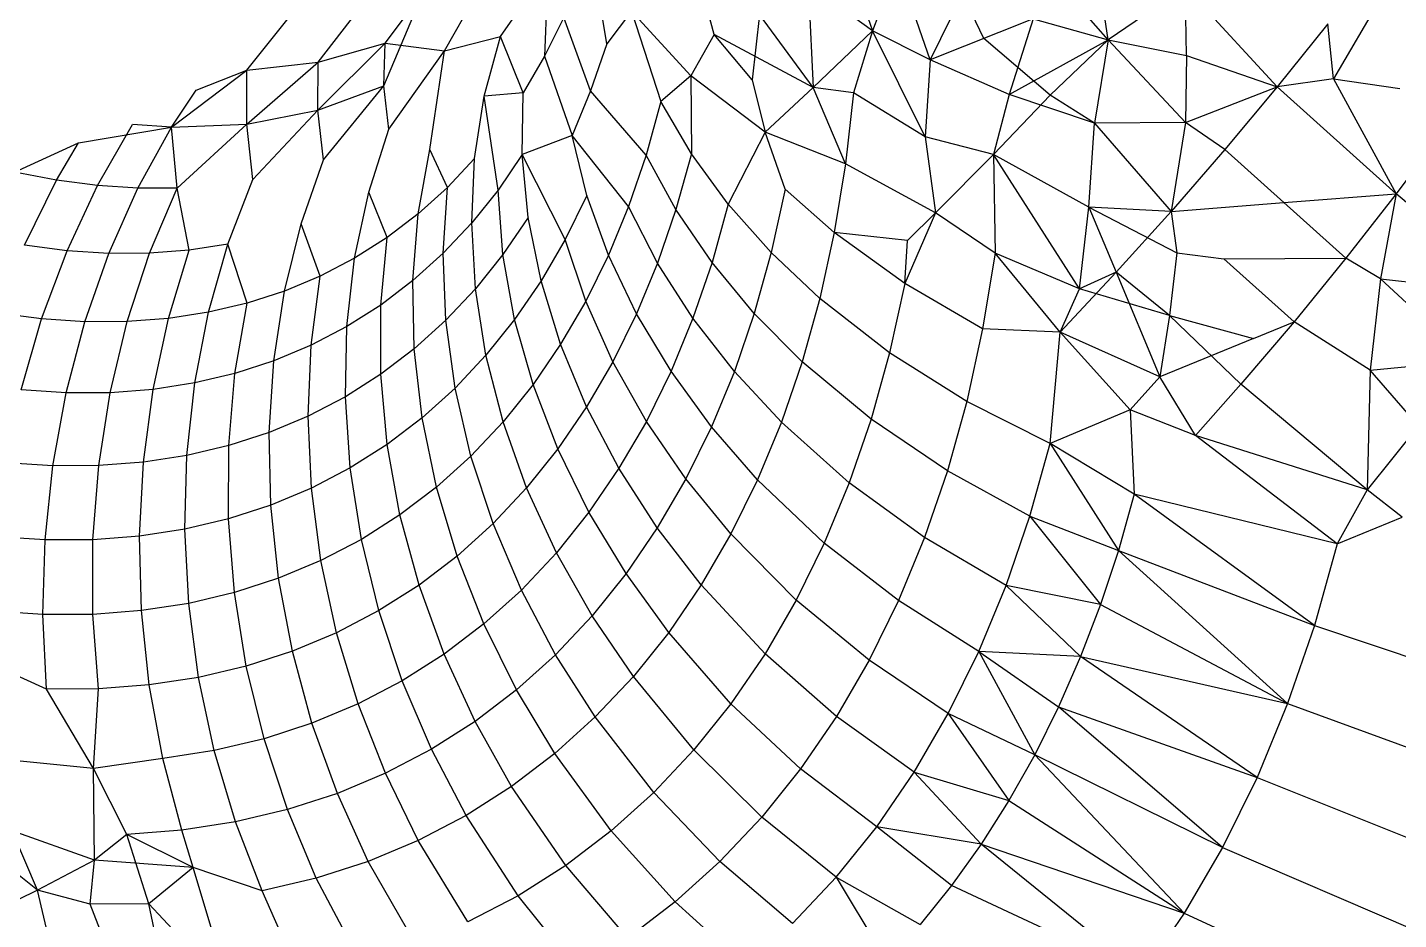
# Model space of a CAD drawing. Header units: inches. Extents: x 17 to 4615, y 5 to 3256.
# Drawn here: x 3233.733 to 3234.634, y 2580.085 to 2580.671 of the extents above; entities that cross this region are included whole.
import ezdxf

# ---------------------------------------------------------------- set-up
doc = ezdxf.new("R2010")
doc.units = ezdxf.units.IN
doc.header["$MEASUREMENT"] = 0

msp = doc.modelspace()

# ---------------------------------------------------------------- linework, layer by layer
for p, q in [((3234.11326, 2580.66017), (3234.09997, 2580.74121)), ((3234.26505, 2580.73453), (3234.28797, 2580.66865)), ((3234.44265, 2580.66294), (3234.37776, 2580.73703)), ((3234.44265, 2580.66294), (3234.43373, 2580.723)), ((3234.18385, 2580.66627), (3234.17012, 2580.71725)), ((3234.30409, 2580.71254), (3234.28797, 2580.66865)), ((3234.32577, 2580.64976), (3234.30409, 2580.71254)), ((3234.04345, 2580.66512), (3234.07474, 2580.71057)), ((3234.07474, 2580.71057), (3234.07239, 2580.65203)), ((3233.96689, 2580.63265), (3233.99283, 2580.6941)), ((3233.96758, 2580.66054), (3233.99283, 2580.6941)), ((3234.24574, 2580.69916), (3234.24891, 2580.63144)), ((3234.28797, 2580.66865), (3234.24574, 2580.69916)), ((3234.49344, 2580.69743), (3234.44265, 2580.66294)), ((3234.49416, 2580.65254), (3234.49344, 2580.69743)), ((3234.55371, 2580.63186), (3234.49344, 2580.69743)), ((3234.62585, 2580.69705), (3234.59083, 2580.63714)), ((3234.0066, 2580.65558), (3234.02697, 2580.69153)), ((3234.34705, 2580.69311), (3234.32577, 2580.64976)), ((3234.36106, 2580.66372), (3234.34705, 2580.69311)), ((3233.87675, 2580.64288), (3233.90392, 2580.67683)), ((3233.92367, 2580.64826), (3233.94984, 2580.68211)), ((3234.08502, 2580.67758), (3234.07239, 2580.65203)), ((3234.10267, 2580.62929), (3234.08502, 2580.67758)), ((3234.12955, 2580.68174), (3234.11326, 2580.66017)), ((3234.16855, 2580.63926), (3234.12955, 2580.68174)), ((3234.12955, 2580.68174), (3234.14887, 2580.62227)), ((3234.21361, 2580.67948), (3234.20871, 2580.63646)), ((3234.24891, 2580.63144), (3234.21361, 2580.67948)), ((3234.39342, 2580.67653), (3234.32577, 2580.64976)), ((3234.39342, 2580.67653), (3234.37776, 2580.6269)), ((3234.39342, 2580.67653), (3234.44265, 2580.66294)), ((3234.28797, 2580.66865), (3234.24891, 2580.63144)), ((3234.28797, 2580.66865), (3234.27545, 2580.62813)), ((3234.32577, 2580.64976), (3234.28797, 2580.66865)), ((3234.32243, 2580.59921), (3234.28797, 2580.66865)), ((3234.58701, 2580.67331), (3234.55371, 2580.63186)), ((3234.59083, 2580.63714), (3234.58701, 2580.67331)), ((3233.92349, 2580.61659), (3233.96758, 2580.66054)), ((3233.92367, 2580.64826), (3233.96758, 2580.66054)), ((3233.96689, 2580.63265), (3233.96758, 2580.66054)), ((3233.96758, 2580.66054), (3234.0066, 2580.65558)), ((3234.0066, 2580.65558), (3234.04345, 2580.66512)), ((3234.03275, 2580.62583), (3234.04345, 2580.66512)), ((3234.05841, 2580.62801), (3234.04345, 2580.66512)), ((3234.11326, 2580.66017), (3234.10267, 2580.62929)), ((3234.18385, 2580.66627), (3234.16855, 2580.63926)), ((3234.20871, 2580.63646), (3234.18385, 2580.66627)), ((3234.24891, 2580.63144), (3234.18385, 2580.66627)), ((3234.40454, 2580.62646), (3234.36106, 2580.66372)), ((3234.37776, 2580.6269), (3234.44265, 2580.66294)), ((3234.44265, 2580.66294), (3234.40454, 2580.62646)), ((3234.44265, 2580.66294), (3234.43373, 2580.60806)), ((3234.44265, 2580.66294), (3234.49416, 2580.65254)), ((3234.44265, 2580.66294), (3234.49344, 2580.60849)), ((3233.97008, 2580.60425), (3234.0066, 2580.65558)), ((3233.99706, 2580.59087), (3234.0066, 2580.65558)), ((3234.07239, 2580.65203), (3234.05841, 2580.62801)), ((3234.07239, 2580.65203), (3234.09052, 2580.59995)), ((3234.32577, 2580.64976), (3234.32243, 2580.59921)), ((3234.37776, 2580.6269), (3234.32577, 2580.64976)), ((3234.49416, 2580.65254), (3234.49344, 2580.60849)), ((3234.49416, 2580.65254), (3234.55371, 2580.63186)), ((3233.82732, 2580.60554), (3233.87675, 2580.64288)), ((3233.84353, 2580.62968), (3233.87675, 2580.64288)), ((3233.87675, 2580.64288), (3233.92367, 2580.64826)), ((3233.87682, 2580.60751), (3233.87675, 2580.64288)), ((3233.87682, 2580.60751), (3233.92367, 2580.64826)), ((3233.92349, 2580.61659), (3233.92367, 2580.64826)), ((3233.92349, 2580.61659), (3233.96689, 2580.63265)), ((3233.92718, 2580.58411), (3233.96689, 2580.63265)), ((3233.97008, 2580.60425), (3233.96689, 2580.63265)), ((3234.16855, 2580.63926), (3234.14887, 2580.62227)), ((3234.16855, 2580.63926), (3234.16889, 2580.58806)), ((3234.21728, 2580.60221), (3234.16855, 2580.63926)), ((3234.20871, 2580.63646), (3234.21728, 2580.60221)), ((3234.24891, 2580.63144), (3234.21728, 2580.60221)), ((3234.27545, 2580.62813), (3234.24891, 2580.63144)), ((3234.27014, 2580.58146), (3234.24891, 2580.63144)), ((3234.49344, 2580.60849), (3234.55371, 2580.63186)), ((3234.55371, 2580.63186), (3234.51938, 2580.59078)), ((3234.59083, 2580.63714), (3234.55371, 2580.63186)), ((3234.63192, 2580.56171), (3234.55371, 2580.63186)), ((3234.59083, 2580.63714), (3234.63192, 2580.56171)), ((3234.59083, 2580.63714), (3234.6343, 2580.63088)), ((3233.82732, 2580.60554), (3233.84353, 2580.62968)), ((3234.02643, 2580.58487), (3234.03275, 2580.62583)), ((3234.05841, 2580.62801), (3234.03275, 2580.62583)), ((3234.04181, 2580.56415), (3234.03275, 2580.62583)), ((3234.05778, 2580.58748), (3234.05841, 2580.62801)), ((3234.10267, 2580.62929), (3234.09052, 2580.59995)), ((3234.13907, 2580.58704), (3234.10267, 2580.62929)), ((3234.14887, 2580.62227), (3234.13907, 2580.58704)), ((3234.16889, 2580.58806), (3234.14887, 2580.62227)), ((3234.27545, 2580.62813), (3234.27014, 2580.58146)), ((3234.32243, 2580.59921), (3234.27545, 2580.62813)), ((3234.37776, 2580.6269), (3234.36727, 2580.58755)), ((3234.40454, 2580.62646), (3234.36727, 2580.58755)), ((3234.43373, 2580.60806), (3234.37776, 2580.6269)), ((3234.43373, 2580.60806), (3234.40454, 2580.62646)), ((3233.87682, 2580.60751), (3233.92349, 2580.61659)), ((3233.8807, 2580.57113), (3233.92349, 2580.61659)), ((3233.92718, 2580.58411), (3233.92349, 2580.61659)), ((3233.76625, 2580.59518), (3233.82732, 2580.60554)), ((3233.7787, 2580.56708), (3233.80164, 2580.60724)), ((3233.82732, 2580.60554), (3233.80164, 2580.60724)), ((3233.80518, 2580.56535), (3233.82732, 2580.60554)), ((3233.82732, 2580.60554), (3233.87682, 2580.60751)), ((3233.83105, 2580.56544), (3233.82732, 2580.60554)), ((3233.83105, 2580.56544), (3233.87682, 2580.60751)), ((3233.8807, 2580.57113), (3233.87682, 2580.60751)), ((3233.95683, 2580.56283), (3233.97008, 2580.60425)), ((3234.43007, 2580.55284), (3234.43373, 2580.60806)), ((3234.49344, 2580.60849), (3234.43373, 2580.60806)), ((3234.43373, 2580.60806), (3234.48412, 2580.55016)), ((3234.49344, 2580.60849), (3234.48412, 2580.55016)), ((3234.51938, 2580.59078), (3234.49344, 2580.60849)), ((3234.66383, 2580.60438), (3234.63192, 2580.56171)), ((3233.72421, 2580.57602), (3233.76625, 2580.59518)), ((3233.7517, 2580.57063), (3233.76625, 2580.59518)), ((3234.09052, 2580.59995), (3234.05778, 2580.58748)), ((3234.10021, 2580.56062), (3234.09052, 2580.59995)), ((3234.12755, 2580.55343), (3234.09052, 2580.59995)), ((3234.21728, 2580.60221), (3234.19311, 2580.55492)), ((3234.23044, 2580.56481), (3234.21728, 2580.60221)), ((3234.27014, 2580.58146), (3234.21728, 2580.60221)), ((3234.32243, 2580.59921), (3234.32929, 2580.54923)), ((3234.36727, 2580.58755), (3234.32243, 2580.59921)), ((3233.98938, 2580.54856), (3233.99706, 2580.59087)), ((3234.00852, 2580.56584), (3233.99706, 2580.59087)), ((3234.05778, 2580.58748), (3234.04181, 2580.56415)), ((3234.06169, 2580.54618), (3234.05778, 2580.58748)), ((3234.08594, 2580.5317), (3234.05778, 2580.58748)), ((3234.13907, 2580.58704), (3234.12755, 2580.55343)), ((3234.15866, 2580.55131), (3234.13907, 2580.58704)), ((3234.16889, 2580.58806), (3234.15866, 2580.55131)), ((3234.19311, 2580.55492), (3234.16889, 2580.58806)), ((3234.36727, 2580.58755), (3234.32929, 2580.54923)), ((3234.36727, 2580.58755), (3234.36839, 2580.52269)), ((3234.43007, 2580.55284), (3234.36727, 2580.58755)), ((3234.42398, 2580.49932), (3234.36727, 2580.58755)), ((3234.51938, 2580.59078), (3234.48412, 2580.55016)), ((3234.55821, 2580.55595), (3234.51938, 2580.59078)), ((3233.91242, 2580.542), (3233.92718, 2580.58411)), ((3234.02643, 2580.58487), (3234.00852, 2580.56584)), ((3234.02451, 2580.54258), (3234.02643, 2580.58487)), ((3234.27014, 2580.58146), (3234.26272, 2580.53638)), ((3234.32929, 2580.54923), (3234.27014, 2580.58146)), ((3233.7517, 2580.57063), (3233.72421, 2580.57602)), ((3233.73077, 2580.52805), (3233.7517, 2580.57063)), ((3233.7787, 2580.56708), (3233.7517, 2580.57063)), ((3233.8643, 2580.52857), (3233.8807, 2580.57113)), ((3233.75874, 2580.52436), (3233.7787, 2580.56708)), ((3233.80518, 2580.56535), (3233.7787, 2580.56708)), ((3233.78614, 2580.52257), (3233.80518, 2580.56535)), ((3233.83105, 2580.56544), (3233.80518, 2580.56535)), ((3233.8129, 2580.52267), (3233.83105, 2580.56544)), ((3233.83897, 2580.52468), (3233.83105, 2580.56544)), ((3233.9476, 2580.51945), (3233.95683, 2580.56283)), ((3233.96905, 2580.53308), (3233.95683, 2580.56283)), ((3234.00852, 2580.56584), (3233.98938, 2580.54856)), ((3234.00586, 2580.52277), (3234.00852, 2580.56584)), ((3234.04181, 2580.56415), (3234.02451, 2580.54258)), ((3234.04505, 2580.52187), (3234.04181, 2580.56415)), ((3234.10021, 2580.56062), (3234.08594, 2580.5317)), ((3234.11432, 2580.52147), (3234.10021, 2580.56062)), ((3234.23044, 2580.56481), (3234.22131, 2580.52312)), ((3234.26272, 2580.53638), (3234.23044, 2580.56481)), ((3234.55821, 2580.55595), (3234.63192, 2580.56171)), ((3234.63192, 2580.56171), (3234.5989, 2580.51945)), ((3234.63192, 2580.56171), (3234.62175, 2580.50598)), ((3234.66085, 2580.5375), (3234.63192, 2580.56171)), ((3234.12755, 2580.55343), (3234.11432, 2580.52147)), ((3234.14665, 2580.51621), (3234.12755, 2580.55343)), ((3234.15866, 2580.55131), (3234.14665, 2580.51621)), ((3234.18242, 2580.51656), (3234.15866, 2580.55131)), ((3234.19311, 2580.55492), (3234.18242, 2580.51656)), ((3234.22131, 2580.52312), (3234.19311, 2580.55492)), ((3234.42398, 2580.49932), (3234.43007, 2580.55284)), ((3234.48412, 2580.55016), (3234.43007, 2580.55284)), ((3234.43007, 2580.55284), (3234.48781, 2580.52304)), ((3234.43007, 2580.55284), (3234.448, 2580.51015)), ((3234.48412, 2580.55016), (3234.448, 2580.51015)), ((3234.48412, 2580.55016), (3234.55821, 2580.55595)), ((3234.48412, 2580.55016), (3234.48781, 2580.52304)), ((3234.5989, 2580.51945), (3234.55821, 2580.55595)), ((3233.90151, 2580.49782), (3233.91242, 2580.542)), ((3233.92507, 2580.50769), (3233.91242, 2580.542)), ((3233.98938, 2580.54856), (3233.96905, 2580.53308)), ((3233.98594, 2580.50479), (3233.98938, 2580.54856)), ((3234.02451, 2580.54258), (3234.00586, 2580.52277)), ((3234.02701, 2580.49937), (3234.02451, 2580.54258)), ((3234.06169, 2580.54618), (3234.04505, 2580.52187)), ((3234.0701, 2580.50454), (3234.06169, 2580.54618)), ((3234.32929, 2580.54923), (3234.30905, 2580.50288)), ((3234.32929, 2580.54923), (3234.31076, 2580.53115)), ((3234.36839, 2580.52269), (3234.32929, 2580.54923)), ((3233.96905, 2580.53308), (3233.9476, 2580.51945)), ((3233.9648, 2580.48869), (3233.96905, 2580.53308)), ((3234.26272, 2580.53638), (3234.2532, 2580.49301)), ((3234.30905, 2580.50288), (3234.26272, 2580.53638)), ((3234.31076, 2580.53115), (3234.26272, 2580.53638)), ((3233.75874, 2580.52436), (3233.73077, 2580.52805)), ((3233.74195, 2580.47953), (3233.75874, 2580.52436)), ((3233.78614, 2580.52257), (3233.75874, 2580.52436)), ((3233.83897, 2580.52468), (3233.8129, 2580.52267)), ((3233.82527, 2580.47985), (3233.83897, 2580.52468)), ((3233.8643, 2580.52857), (3233.83897, 2580.52468)), ((3233.85155, 2580.48388), (3233.8643, 2580.52857)), ((3233.87697, 2580.48989), (3233.8643, 2580.52857)), ((3234.00586, 2580.52277), (3233.98594, 2580.50479)), ((3234.00757, 2580.47875), (3234.00586, 2580.52277)), ((3234.08594, 2580.5317), (3234.0701, 2580.50454)), ((3234.09943, 2580.49127), (3234.08594, 2580.5317)), ((3234.22131, 2580.52312), (3234.21017, 2580.48315)), ((3234.2532, 2580.49301), (3234.22131, 2580.52312)), ((3234.30905, 2580.50288), (3234.31076, 2580.53115)), ((3234.48781, 2580.52304), (3234.48291, 2580.48176)), ((3234.48781, 2580.52304), (3234.51875, 2580.5191)), ((3233.77039, 2580.47767), (3233.78614, 2580.52257)), ((3233.8129, 2580.52267), (3233.78614, 2580.52257)), ((3233.79818, 2580.47777), (3233.8129, 2580.52267)), ((3233.9476, 2580.51945), (3233.92507, 2580.50769)), ((3233.94246, 2580.47453), (3233.9476, 2580.51945)), ((3234.04505, 2580.52187), (3234.02701, 2580.49937)), ((3234.05275, 2580.47917), (3234.04505, 2580.52187)), ((3234.11432, 2580.52147), (3234.09943, 2580.49127)), ((3234.13283, 2580.48287), (3234.11432, 2580.52147)), ((3234.14665, 2580.51621), (3234.13283, 2580.48287)), ((3234.16989, 2580.47995), (3234.14665, 2580.51621)), ((3234.18242, 2580.51656), (3234.16989, 2580.47995)), ((3234.21017, 2580.48315), (3234.18242, 2580.51656)), ((3234.36839, 2580.52269), (3234.36024, 2580.47313)), ((3234.42398, 2580.49932), (3234.36839, 2580.52269)), ((3234.41112, 2580.47076), (3234.36839, 2580.52269)), ((3234.51875, 2580.5191), (3234.5989, 2580.51945)), ((3234.56487, 2580.47773), (3234.51875, 2580.5191)), ((3234.5989, 2580.51945), (3234.56487, 2580.47773)), ((3234.62175, 2580.50598), (3234.5989, 2580.51945)), ((3233.92507, 2580.50769), (3233.90151, 2580.49782)), ((3233.91903, 2580.46227), (3233.92507, 2580.50769)), ((3233.98594, 2580.50479), (3233.9648, 2580.48869)), ((3233.98681, 2580.46001), (3233.98594, 2580.50479)), ((3234.448, 2580.51015), (3234.41112, 2580.47076)), ((3234.448, 2580.51015), (3234.42398, 2580.49932)), ((3234.48291, 2580.48176), (3234.448, 2580.51015)), ((3234.448, 2580.51015), (3234.47661, 2580.44152)), ((3234.62175, 2580.50598), (3234.61491, 2580.44585)), ((3234.67939, 2580.45213), (3234.62175, 2580.50598)), ((3234.62175, 2580.50598), (3234.71109, 2580.49547)), ((3233.90151, 2580.49782), (3233.87697, 2580.48989)), ((3233.89451, 2580.452), (3233.90151, 2580.49782)), ((3234.02701, 2580.49937), (3234.00757, 2580.47875)), ((3234.03392, 2580.45571), (3234.02701, 2580.49937)), ((3234.0701, 2580.50454), (3234.05275, 2580.47917)), ((3234.08292, 2580.46293), (3234.0701, 2580.50454)), ((3234.30905, 2580.50288), (3234.29908, 2580.45731)), ((3234.36024, 2580.47313), (3234.30905, 2580.50288)), ((3234.41112, 2580.47076), (3234.42398, 2580.49932)), ((3234.48291, 2580.48176), (3234.42398, 2580.49932)), ((3233.87697, 2580.48989), (3233.85155, 2580.48388)), ((3233.86899, 2580.44374), (3233.87697, 2580.48989)), ((3233.9648, 2580.48869), (3233.94246, 2580.47453)), ((3233.96478, 2580.44323), (3233.9648, 2580.48869)), ((3234.09943, 2580.49127), (3234.08292, 2580.46293)), ((3234.1173, 2580.45135), (3234.09943, 2580.49127)), ((3234.2532, 2580.49301), (3234.24164, 2580.4514)), ((3234.29908, 2580.45731), (3234.2532, 2580.49301)), ((3233.74195, 2580.47953), (3233.71293, 2580.48336)), ((3233.72848, 2580.43296), (3233.74195, 2580.47953)), ((3233.77039, 2580.47767), (3233.74195, 2580.47953)), ((3233.79818, 2580.47777), (3233.77039, 2580.47767)), ((3233.78701, 2580.43112), (3233.79818, 2580.47777)), ((3233.82527, 2580.47985), (3233.79818, 2580.47777)), ((3233.81517, 2580.4333), (3233.82527, 2580.47985)), ((3233.85155, 2580.48388), (3233.82527, 2580.47985)), ((3233.84253, 2580.43751), (3233.85155, 2580.48388)), ((3234.00757, 2580.47875), (3233.98681, 2580.46001)), ((3234.01365, 2580.43417), (3234.00757, 2580.47875)), ((3234.05275, 2580.47917), (3234.03392, 2580.45571)), ((3234.06482, 2580.43645), (3234.05275, 2580.47917)), ((3234.13283, 2580.48287), (3234.1173, 2580.45135)), ((3234.15549, 2580.44517), (3234.13283, 2580.48287)), ((3234.16989, 2580.47995), (3234.15549, 2580.44517)), ((3234.19712, 2580.44499), (3234.16989, 2580.47995)), ((3234.21017, 2580.48315), (3234.19712, 2580.44499)), ((3234.24164, 2580.4514), (3234.21017, 2580.48315)), ((3234.48291, 2580.48176), (3234.47661, 2580.44152)), ((3234.52993, 2580.43665), (3234.48291, 2580.48176)), ((3234.48291, 2580.48176), (3234.53824, 2580.46671)), ((3234.56487, 2580.47773), (3234.52993, 2580.43665)), ((3234.53824, 2580.46671), (3234.56487, 2580.47773)), ((3234.61491, 2580.44585), (3234.56487, 2580.47773)), ((3233.75809, 2580.43102), (3233.77039, 2580.47767)), ((3233.94246, 2580.47453), (3233.91903, 2580.46227)), ((3233.94151, 2580.42845), (3233.94246, 2580.47453)), ((3234.36024, 2580.47313), (3234.34979, 2580.42541)), ((3234.41112, 2580.47076), (3234.36024, 2580.47313)), ((3234.40456, 2580.39781), (3234.41112, 2580.47076)), ((3234.45713, 2580.41988), (3234.41112, 2580.47076)), ((3234.47661, 2580.44152), (3234.41112, 2580.47076)), ((3233.91903, 2580.46227), (3233.89451, 2580.452)), ((3233.91706, 2580.41568), (3233.91903, 2580.46227)), ((3233.98681, 2580.46001), (3233.96478, 2580.44323)), ((3233.99199, 2580.41464), (3233.98681, 2580.46001)), ((3234.08292, 2580.46293), (3234.06482, 2580.43645)), ((3234.10006, 2580.42176), (3234.08292, 2580.46293)), ((3234.53824, 2580.46671), (3234.47661, 2580.44152)), ((3233.89451, 2580.452), (3233.86899, 2580.44374)), ((3233.89151, 2580.40499), (3233.89451, 2580.452)), ((3234.03392, 2580.45571), (3234.01365, 2580.43417)), ((3234.04516, 2580.41197), (3234.03392, 2580.45571)), ((3234.1173, 2580.45135), (3234.10006, 2580.42176)), ((3234.13929, 2580.41229), (3234.1173, 2580.45135)), ((3234.24164, 2580.4514), (3234.22804, 2580.41168)), ((3234.28691, 2580.41363), (3234.24164, 2580.4514)), ((3234.29908, 2580.45731), (3234.28691, 2580.41363)), ((3234.34979, 2580.42541), (3234.29908, 2580.45731)), ((3234.61491, 2580.44585), (3234.67939, 2580.45213)), ((3233.86899, 2580.44374), (3233.84253, 2580.43751)), ((3233.86491, 2580.39638), (3233.86899, 2580.44374)), ((3233.96478, 2580.44323), (3233.94151, 2580.42845)), ((3233.96901, 2580.39713), (3233.96478, 2580.44323)), ((3234.15549, 2580.44517), (3234.13929, 2580.41229)), ((3234.1821, 2580.40876), (3234.15549, 2580.44517)), ((3234.19712, 2580.44499), (3234.1821, 2580.40876)), ((3234.22804, 2580.41168), (3234.19712, 2580.44499)), ((3234.61491, 2580.44585), (3234.61289, 2580.36726)), ((3234.64663, 2580.40932), (3234.61491, 2580.44585)), ((3233.75809, 2580.43102), (3233.72848, 2580.43296)), ((3233.81517, 2580.4333), (3233.78701, 2580.43112)), ((3233.80882, 2580.38548), (3233.81517, 2580.4333)), ((3233.84253, 2580.43751), (3233.81517, 2580.4333)), ((3233.83733, 2580.38988), (3233.84253, 2580.43751)), ((3234.01365, 2580.43417), (3233.99199, 2580.41464)), ((3234.02399, 2580.38948), (3234.01365, 2580.43417)), ((3234.06482, 2580.43645), (3234.04516, 2580.41197)), ((3234.08115, 2580.39415), (3234.06482, 2580.43645)), ((3234.47661, 2580.44152), (3234.45713, 2580.41988)), ((3234.50006, 2580.40294), (3234.47661, 2580.44152)), ((3234.52993, 2580.43665), (3234.50006, 2580.40294)), ((3234.61289, 2580.36726), (3234.52993, 2580.43665)), ((3233.74933, 2580.3831), (3233.75809, 2580.43102)), ((3233.78701, 2580.43112), (3233.75809, 2580.43102)), ((3233.77945, 2580.38325), (3233.78701, 2580.43112)), ((3233.94151, 2580.42845), (3233.91706, 2580.41568)), ((3233.94473, 2580.3817), (3233.94151, 2580.42845)), ((3234.34979, 2580.42541), (3234.33706, 2580.37969)), ((3234.40456, 2580.39781), (3234.34979, 2580.42541)), ((3233.91706, 2580.41568), (3233.89151, 2580.40499)), ((3233.91922, 2580.36841), (3233.91706, 2580.41568)), ((3234.10006, 2580.42176), (3234.08115, 2580.39415)), ((3234.12131, 2580.38143), (3234.10006, 2580.42176)), ((3234.45713, 2580.41988), (3234.40456, 2580.39781)), ((3234.45713, 2580.41988), (3234.45987, 2580.36438)), ((3234.50006, 2580.40294), (3234.45713, 2580.41988)), ((3233.99199, 2580.41464), (3233.96901, 2580.39713)), ((3234.0014, 2580.36909), (3233.99199, 2580.41464)), ((3234.04516, 2580.41197), (3234.02399, 2580.38948)), ((3234.06063, 2580.36858), (3234.04516, 2580.41197)), ((3234.13929, 2580.41229), (3234.12131, 2580.38143)), ((3234.16522, 2580.37449), (3234.13929, 2580.41229)), ((3234.1821, 2580.40876), (3234.16522, 2580.37449)), ((3234.21242, 2580.37398), (3234.1821, 2580.40876)), ((3234.22804, 2580.41168), (3234.21242, 2580.37398)), ((3234.27262, 2580.37192), (3234.22804, 2580.41168)), ((3234.28691, 2580.41363), (3234.27262, 2580.37192)), ((3234.33706, 2580.37969), (3234.28691, 2580.41363)), ((3234.64663, 2580.40932), (3234.61289, 2580.36726)), ((3233.89151, 2580.40499), (3233.86491, 2580.39638)), ((3233.89257, 2580.35724), (3233.89151, 2580.40499)), ((3233.96901, 2580.39713), (3233.94473, 2580.3817)), ((3233.9774, 2580.35082), (3233.96901, 2580.39713)), ((3234.39129, 2580.35008), (3234.40456, 2580.39781)), ((3234.45987, 2580.36438), (3234.40456, 2580.39781)), ((3234.40456, 2580.39781), (3234.44944, 2580.32756)), ((3234.61289, 2580.36726), (3234.50006, 2580.40294)), ((3234.5931, 2580.33186), (3234.50006, 2580.40294)), ((3233.83733, 2580.38988), (3233.80882, 2580.38548)), ((3233.83603, 2580.34147), (3233.83733, 2580.38988)), ((3233.86491, 2580.39638), (3233.83733, 2580.38988)), ((3233.86482, 2580.34824), (3233.86491, 2580.39638)), ((3234.02399, 2580.38948), (3234.0014, 2580.36909)), ((3234.03856, 2580.34514), (3234.02399, 2580.38948)), ((3234.08115, 2580.39415), (3234.06063, 2580.36858)), ((3234.10159, 2580.35263), (3234.08115, 2580.39415)), ((3233.74933, 2580.3831), (3233.71847, 2580.38515)), ((3233.74421, 2580.33443), (3233.74933, 2580.3831)), ((3233.77945, 2580.38325), (3233.74933, 2580.3831)), ((3233.77568, 2580.33453), (3233.77945, 2580.38325)), ((3233.80882, 2580.38548), (3233.77945, 2580.38325)), ((3233.8063, 2580.33688), (3233.80882, 2580.38548)), ((3233.94473, 2580.3817), (3233.91922, 2580.36841)), ((3233.95207, 2580.33473), (3233.94473, 2580.3817)), ((3234.12131, 2580.38143), (3234.10159, 2580.35263)), ((3234.14647, 2580.34234), (3234.12131, 2580.38143)), ((3234.33706, 2580.37969), (3234.32211, 2580.33602)), ((3234.39129, 2580.35008), (3234.33706, 2580.37969)), ((3234.16522, 2580.37449), (3234.14647, 2580.34234)), ((3234.19483, 2580.33834), (3234.16522, 2580.37449)), ((3234.21242, 2580.37398), (3234.19483, 2580.33834)), ((3234.25622, 2580.33232), (3234.21242, 2580.37398)), ((3234.27262, 2580.37192), (3234.25622, 2580.33232)), ((3234.32211, 2580.33602), (3234.27262, 2580.37192)), ((3233.91922, 2580.36841), (3233.89257, 2580.35724)), ((3233.92544, 2580.32085), (3233.91922, 2580.36841)), ((3234.0014, 2580.36909), (3233.9774, 2580.35082)), ((3234.01497, 2580.32385), (3234.0014, 2580.36909)), ((3234.06063, 2580.36858), (3234.03856, 2580.34514)), ((3234.08018, 2580.32597), (3234.06063, 2580.36858)), ((3234.45987, 2580.36438), (3234.44944, 2580.32756)), ((3234.57819, 2580.27825), (3234.45987, 2580.36438)), ((3234.5931, 2580.33186), (3234.45987, 2580.36438)), ((3234.61289, 2580.36726), (3234.5931, 2580.33186)), ((3234.6359, 2580.34936), (3234.61289, 2580.36726)), ((3233.89257, 2580.35724), (3233.86482, 2580.34824)), ((3233.89762, 2580.3092), (3233.89257, 2580.35724)), ((3234.10159, 2580.35263), (3234.08018, 2580.32597)), ((3234.12593, 2580.31231), (3234.10159, 2580.35263)), ((3233.86482, 2580.34824), (3233.83603, 2580.34147)), ((3233.86866, 2580.2998), (3233.86482, 2580.34824)), ((3233.9774, 2580.35082), (3233.95207, 2580.33473)), ((3233.98992, 2580.30478), (3233.9774, 2580.35082)), ((3234.03856, 2580.34514), (3234.01497, 2580.32385)), ((3234.05716, 2580.30151), (3234.03856, 2580.34514)), ((3234.37567, 2580.3045), (3234.39129, 2580.35008)), ((3234.39129, 2580.35008), (3234.44944, 2580.32756)), ((3234.39129, 2580.35008), (3234.43766, 2580.29203)), ((3234.5931, 2580.33186), (3234.6359, 2580.34936)), ((3233.74421, 2580.33443), (3233.71204, 2580.33653)), ((3233.74279, 2580.28536), (3233.74421, 2580.33443)), ((3233.77568, 2580.33453), (3233.74421, 2580.33443)), ((3233.77561, 2580.28548), (3233.77568, 2580.33453)), ((3233.8063, 2580.33688), (3233.77568, 2580.33453)), ((3233.83603, 2580.34147), (3233.8063, 2580.33688)), ((3233.80757, 2580.28796), (3233.8063, 2580.33688)), ((3233.83862, 2580.29273), (3233.83603, 2580.34147)), ((3233.95207, 2580.33473), (3233.92544, 2580.32085)), ((3233.96348, 2580.28797), (3233.95207, 2580.33473)), ((3234.14647, 2580.34234), (3234.12593, 2580.31231)), ((3234.17532, 2580.30485), (3234.14647, 2580.34234)), ((3234.19483, 2580.33834), (3234.17532, 2580.30485)), ((3234.23777, 2580.29486), (3234.19483, 2580.33834)), ((3234.32211, 2580.33602), (3234.30493, 2580.29453)), ((3234.37567, 2580.3045), (3234.32211, 2580.33602)), ((3234.08018, 2580.32597), (3234.05716, 2580.30151)), ((3234.10364, 2580.28452), (3234.08018, 2580.32597)), ((3234.25622, 2580.33232), (3234.23777, 2580.29486)), ((3234.30493, 2580.29453), (3234.25622, 2580.33232)), ((3234.44944, 2580.32756), (3234.43766, 2580.29203)), ((3234.44944, 2580.32756), (3234.57819, 2580.27825)), ((3234.56064, 2580.22708), (3234.44944, 2580.32756)), ((3234.5931, 2580.33186), (3234.57819, 2580.27825)), ((3233.92544, 2580.32085), (3233.89762, 2580.3092)), ((3233.93571, 2580.27348), (3233.92544, 2580.32085)), ((3234.01497, 2580.32385), (3233.98992, 2580.30478)), ((3234.03256, 2580.27928), (3234.01497, 2580.32385)), ((3233.89762, 2580.3092), (3233.86866, 2580.2998)), ((3233.90668, 2580.26131), (3233.89762, 2580.3092)), ((3234.12593, 2580.31231), (3234.10364, 2580.28452)), ((3234.15396, 2580.2736), (3234.12593, 2580.31231)), ((3233.86866, 2580.2998), (3233.83862, 2580.29273)), ((3233.87645, 2580.25153), (3233.86866, 2580.2998)), ((3233.98992, 2580.30478), (3233.96348, 2580.28797)), ((3234.00642, 2580.25941), (3233.98992, 2580.30478)), ((3234.05716, 2580.30151), (3234.03256, 2580.27928)), ((3234.07962, 2580.25904), (3234.05716, 2580.30151)), ((3234.17532, 2580.30485), (3234.15396, 2580.2736)), ((3234.21727, 2580.2597), (3234.17532, 2580.30485)), ((3234.35775, 2580.26122), (3234.37567, 2580.3045)), ((3234.43766, 2580.29203), (3234.37567, 2580.3045)), ((3234.37567, 2580.3045), (3234.42456, 2580.25776)), ((3233.83862, 2580.29273), (3233.80757, 2580.28796)), ((3233.8451, 2580.24414), (3233.83862, 2580.29273)), ((3234.23777, 2580.29486), (3234.21727, 2580.2597)), ((3234.28559, 2580.25534), (3234.23777, 2580.29486)), ((3234.30493, 2580.29453), (3234.28559, 2580.25534)), ((3234.35775, 2580.26122), (3234.30493, 2580.29453)), ((3234.43766, 2580.29203), (3234.42456, 2580.25776)), ((3234.43766, 2580.29203), (3234.56064, 2580.22708)), ((3233.74279, 2580.28536), (3233.70919, 2580.28757)), ((3233.77561, 2580.28548), (3233.74279, 2580.28536)), ((3233.74508, 2580.23645), (3233.74279, 2580.28536)), ((3233.80757, 2580.28796), (3233.77561, 2580.28548)), ((3233.77932, 2580.23659), (3233.77561, 2580.28548)), ((3233.81271, 2580.23914), (3233.80757, 2580.28796)), ((3233.96348, 2580.28797), (3233.93571, 2580.27348)), ((3233.97885, 2580.24187), (3233.96348, 2580.28797)), ((3234.10364, 2580.28452), (3234.07962, 2580.25904)), ((3234.13074, 2580.24467), (3234.10364, 2580.28452)), ((3233.93571, 2580.27348), (3233.90668, 2580.26131)), ((3233.94986, 2580.22676), (3233.93571, 2580.27348)), ((3234.03256, 2580.27928), (3234.00642, 2580.25941)), ((3234.05398, 2580.23589), (3234.03256, 2580.27928)), ((3234.15396, 2580.2736), (3234.13074, 2580.24467)), ((3234.19483, 2580.22688), (3234.15396, 2580.2736)), ((3234.57819, 2580.27825), (3234.56064, 2580.22708)), ((3234.57819, 2580.27825), (3234.70885, 2580.23436)), ((3233.90668, 2580.26131), (3233.87645, 2580.25153)), ((3233.91959, 2580.21409), (3233.90668, 2580.26131)), ((3234.00642, 2580.25941), (3233.97885, 2580.24187)), ((3234.02675, 2580.21518), (3234.00642, 2580.25941)), ((3234.07962, 2580.25904), (3234.05398, 2580.23589)), ((3234.10575, 2580.21814), (3234.07962, 2580.25904)), ((3234.21727, 2580.2597), (3234.19483, 2580.22688)), ((3234.26417, 2580.2185), (3234.21727, 2580.2597)), ((3234.28559, 2580.25534), (3234.26417, 2580.2185)), ((3234.33758, 2580.22032), (3234.28559, 2580.25534)), ((3234.33758, 2580.22032), (3234.35775, 2580.26122)), ((3234.42456, 2580.25776), (3234.35775, 2580.26122)), ((3234.35775, 2580.26122), (3234.41015, 2580.22484)), ((3234.35775, 2580.26122), (3234.39444, 2580.19329)), ((3234.42456, 2580.25776), (3234.41015, 2580.22484)), ((3234.54053, 2580.17847), (3234.42456, 2580.25776)), ((3234.42456, 2580.25776), (3234.56064, 2580.22708)), ((3233.74508, 2580.23645), (3233.71137, 2580.25185)), ((3233.8451, 2580.24414), (3233.81271, 2580.23914)), ((3233.87645, 2580.25153), (3233.8451, 2580.24414)), ((3233.85535, 2580.19616), (3233.8451, 2580.24414)), ((3233.88806, 2580.20386), (3233.87645, 2580.25153)), ((3234.13074, 2580.24467), (3234.10575, 2580.21814)), ((3234.17045, 2580.19653), (3234.13074, 2580.24467)), ((3233.77932, 2580.23659), (3233.74508, 2580.23645)), ((3233.776, 2580.18441), (3233.74508, 2580.23645)), ((3233.776, 2580.18441), (3233.77932, 2580.23659)), ((3233.81271, 2580.23914), (3233.77932, 2580.23659)), ((3233.82155, 2580.19095), (3233.81271, 2580.23914)), ((3233.97885, 2580.24187), (3233.94986, 2580.22676)), ((3233.99801, 2580.19692), (3233.97885, 2580.24187)), ((3234.05398, 2580.23589), (3234.02675, 2580.21518)), ((3234.07906, 2580.19408), (3234.05398, 2580.23589)), ((3233.94986, 2580.22676), (3233.91959, 2580.21409)), ((3233.96784, 2580.18115), (3233.94986, 2580.22676)), ((3234.19483, 2580.22688), (3234.17045, 2580.19653)), ((3234.24064, 2580.18416), (3234.19483, 2580.22688)), ((3234.56064, 2580.22708), (3234.54053, 2580.17847)), ((3234.56064, 2580.22708), (3234.69005, 2580.17945)), ((3234.10575, 2580.21814), (3234.07906, 2580.19408)), ((3234.14421, 2580.16865), (3234.10575, 2580.21814)), ((3234.26417, 2580.2185), (3234.24064, 2580.18416)), ((3234.3152, 2580.18188), (3234.26417, 2580.2185)), ((3234.3152, 2580.18188), (3234.33758, 2580.22032)), ((3234.39444, 2580.19329), (3234.33758, 2580.22032)), ((3234.33758, 2580.22032), (3234.37746, 2580.16318)), ((3234.41015, 2580.22484), (3234.39444, 2580.19329)), ((3234.41015, 2580.22484), (3234.54053, 2580.17847)), ((3234.51787, 2580.13252), (3234.41015, 2580.22484)), ((3233.91959, 2580.21409), (3233.88806, 2580.20386)), ((3233.93627, 2580.16793), (3233.91959, 2580.21409)), ((3234.02675, 2580.21518), (3233.99801, 2580.19692)), ((3234.05073, 2580.17249), (3234.02675, 2580.21518)), ((3233.88806, 2580.20386), (3233.85535, 2580.19616)), ((3233.9034, 2580.1573), (3233.88806, 2580.20386)), ((3233.776, 2580.18441), (3233.71446, 2580.19054)), ((3233.82155, 2580.19095), (3233.776, 2580.18441)), ((3233.85535, 2580.19616), (3233.82155, 2580.19095)), ((3233.83411, 2580.14383), (3233.82155, 2580.19095)), ((3233.86933, 2580.14927), (3233.85535, 2580.19616)), ((3233.99801, 2580.19692), (3233.96784, 2580.18115)), ((3234.02082, 2580.15348), (3233.99801, 2580.19692)), ((3234.07906, 2580.19408), (3234.05073, 2580.17249)), ((3234.11618, 2580.14337), (3234.07906, 2580.19408)), ((3234.17045, 2580.19653), (3234.14421, 2580.16865)), ((3234.21512, 2580.15236), (3234.17045, 2580.19653)), ((3234.39444, 2580.19329), (3234.37746, 2580.16318)), ((3234.49273, 2580.08938), (3234.39444, 2580.19329)), ((3234.51787, 2580.13252), (3234.39444, 2580.19329)), ((3233.77671, 2580.12407), (3233.776, 2580.18441)), ((3233.79784, 2580.14106), (3233.776, 2580.18441)), ((3233.96784, 2580.18115), (3233.93627, 2580.16793)), ((3233.9894, 2580.13708), (3233.96784, 2580.18115)), ((3234.24064, 2580.18416), (3234.21512, 2580.15236)), ((3234.29066, 2580.14604), (3234.24064, 2580.18416)), ((3234.29066, 2580.14604), (3234.3152, 2580.18188)), ((3234.3152, 2580.18188), (3234.37746, 2580.16318)), ((3234.3152, 2580.18188), (3234.35922, 2580.13454)), ((3234.05073, 2580.17249), (3234.02082, 2580.15348)), ((3234.08642, 2580.12071), (3234.05073, 2580.17249)), ((3234.54053, 2580.17847), (3234.51787, 2580.13252)), ((3234.54053, 2580.17847), (3234.66845, 2580.12731)), ((3233.93627, 2580.16793), (3233.9034, 2580.1573)), ((3233.95655, 2580.12333), (3233.93627, 2580.16793)), ((3234.14421, 2580.16865), (3234.11618, 2580.14337)), ((3234.18765, 2580.12316), (3234.14421, 2580.16865)), ((3234.37746, 2580.16318), (3234.35922, 2580.13454)), ((3234.37746, 2580.16318), (3234.49273, 2580.08938)), ((3233.9034, 2580.1573), (3233.86933, 2580.14927)), ((3233.92235, 2580.11225), (3233.9034, 2580.1573)), ((3234.02082, 2580.15348), (3233.9894, 2580.13708)), ((3234.055, 2580.10075), (3234.02082, 2580.15348)), ((3233.73934, 2580.10446), (3233.68362, 2580.14854)), ((3233.86933, 2580.14927), (3233.83411, 2580.14383)), ((3233.88687, 2580.10388), (3233.86933, 2580.14927)), ((3234.21512, 2580.15236), (3234.18765, 2580.12316)), ((3234.26404, 2580.11285), (3234.21512, 2580.15236)), ((3234.26404, 2580.11285), (3234.29066, 2580.14604)), ((3234.33976, 2580.1074), (3234.29066, 2580.14604)), ((3234.35922, 2580.13454), (3234.29066, 2580.14604)), ((3233.73934, 2580.10446), (3233.72251, 2580.14341)), ((3233.77671, 2580.12407), (3233.72251, 2580.14341)), ((3233.79784, 2580.14106), (3233.77671, 2580.12407)), ((3233.83411, 2580.14383), (3233.79784, 2580.14106)), ((3233.81247, 2580.09536), (3233.79784, 2580.14106)), ((3233.84158, 2580.11919), (3233.79784, 2580.14106)), ((3233.84158, 2580.11919), (3233.83411, 2580.14383)), ((3233.9894, 2580.13708), (3233.95655, 2580.12333)), ((3234.022, 2580.08352), (3233.9894, 2580.13708)), ((3234.11618, 2580.14337), (3234.08642, 2580.12071)), ((3234.1583, 2580.0967), (3234.11618, 2580.14337)), ((3234.35922, 2580.13454), (3234.33976, 2580.1074)), ((3234.35922, 2580.13454), (3234.49273, 2580.08938)), ((3234.46518, 2580.04912), (3234.35922, 2580.13454)), ((3234.51787, 2580.13252), (3234.49273, 2580.08938)), ((3234.51787, 2580.13252), (3234.64415, 2580.07805)), ((3233.77671, 2580.12407), (3233.73934, 2580.10446)), ((3233.77374, 2580.09519), (3233.77671, 2580.12407)), ((3233.84158, 2580.11919), (3233.77671, 2580.12407)), ((3233.84158, 2580.11919), (3233.81247, 2580.09536)), ((3233.86562, 2580.03883), (3233.84158, 2580.11919)), ((3233.88687, 2580.10388), (3233.84158, 2580.11919)), ((3233.95655, 2580.12333), (3233.92235, 2580.11225)), ((3233.9875, 2580.06908), (3233.95655, 2580.12333)), ((3234.08642, 2580.12071), (3234.055, 2580.10075)), ((3234.12714, 2580.07298), (3234.08642, 2580.12071)), ((3234.18765, 2580.12316), (3234.1583, 2580.0967)), ((3234.23536, 2580.08241), (3234.18765, 2580.12316)), ((3233.92235, 2580.11225), (3233.88687, 2580.10388)), ((3233.95159, 2580.05744), (3233.92235, 2580.11225)), ((3234.23536, 2580.08241), (3234.26404, 2580.11285)), ((3234.26404, 2580.11285), (3234.31911, 2580.08178)), ((3234.26404, 2580.11285), (3234.29727, 2580.05776)), ((3233.73934, 2580.10446), (3233.70278, 2580.08667)), ((3233.75386, 2580.04226), (3233.73934, 2580.10446)), ((3233.77374, 2580.09519), (3233.73934, 2580.10446)), ((3233.90796, 2580.05627), (3233.88687, 2580.10388)), ((3234.055, 2580.10075), (3234.022, 2580.08352)), ((3234.09425, 2580.05207), (3234.055, 2580.10075)), ((3234.33976, 2580.1074), (3234.31911, 2580.08178)), ((3234.46518, 2580.04912), (3234.33976, 2580.1074)), ((3233.81247, 2580.09536), (3233.77374, 2580.09519)), ((3233.79551, 2580.03954), (3233.77374, 2580.09519)), ((3233.82809, 2580.01936), (3233.81247, 2580.09536)), ((3233.81247, 2580.09536), (3233.86562, 2580.03883)), ((3234.1583, 2580.0967), (3234.12714, 2580.07298)), ((3234.20474, 2580.05477), (3234.1583, 2580.0967)), ((3234.49273, 2580.08938), (3234.46518, 2580.04912)), ((3234.49273, 2580.08938), (3234.6172, 2580.03174))]:
    msp.add_line(p, q)

doc.saveas('drawing.dxf')
